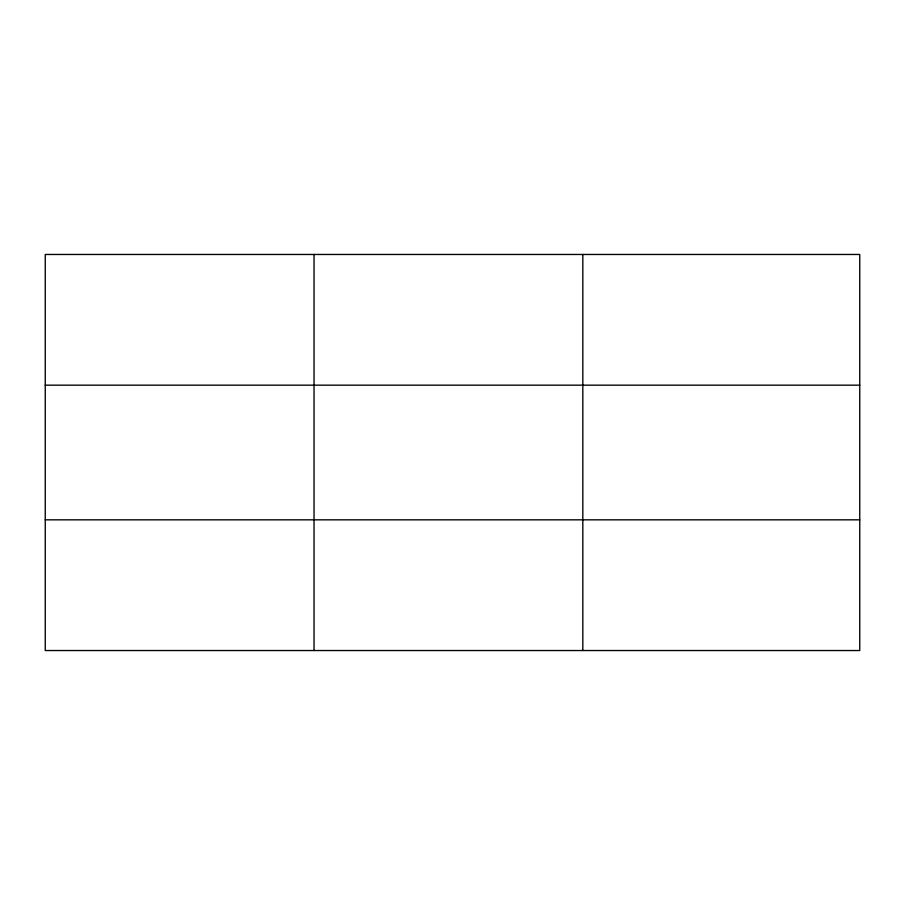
<?xml version="1.0" encoding="UTF-8"?>
<svg xmlns="http://www.w3.org/2000/svg" width="905" height="905" viewBox="0 0 905 905"><rect width="100%" height="100%" fill="white"/><g stroke="black" fill="none" stroke-linecap="round" stroke-linejoin="round"><path stroke-width="1.36" d="M314.035 650.537L314.035 254.463M582.82 650.537L582.82 254.463M859.75 385.168L859.75 254.463L45.25 254.463L45.25 650.537L859.75 650.537L859.75 385.168L45.25 385.168M45.25 519.832L859.75 519.832"/></g></svg>
